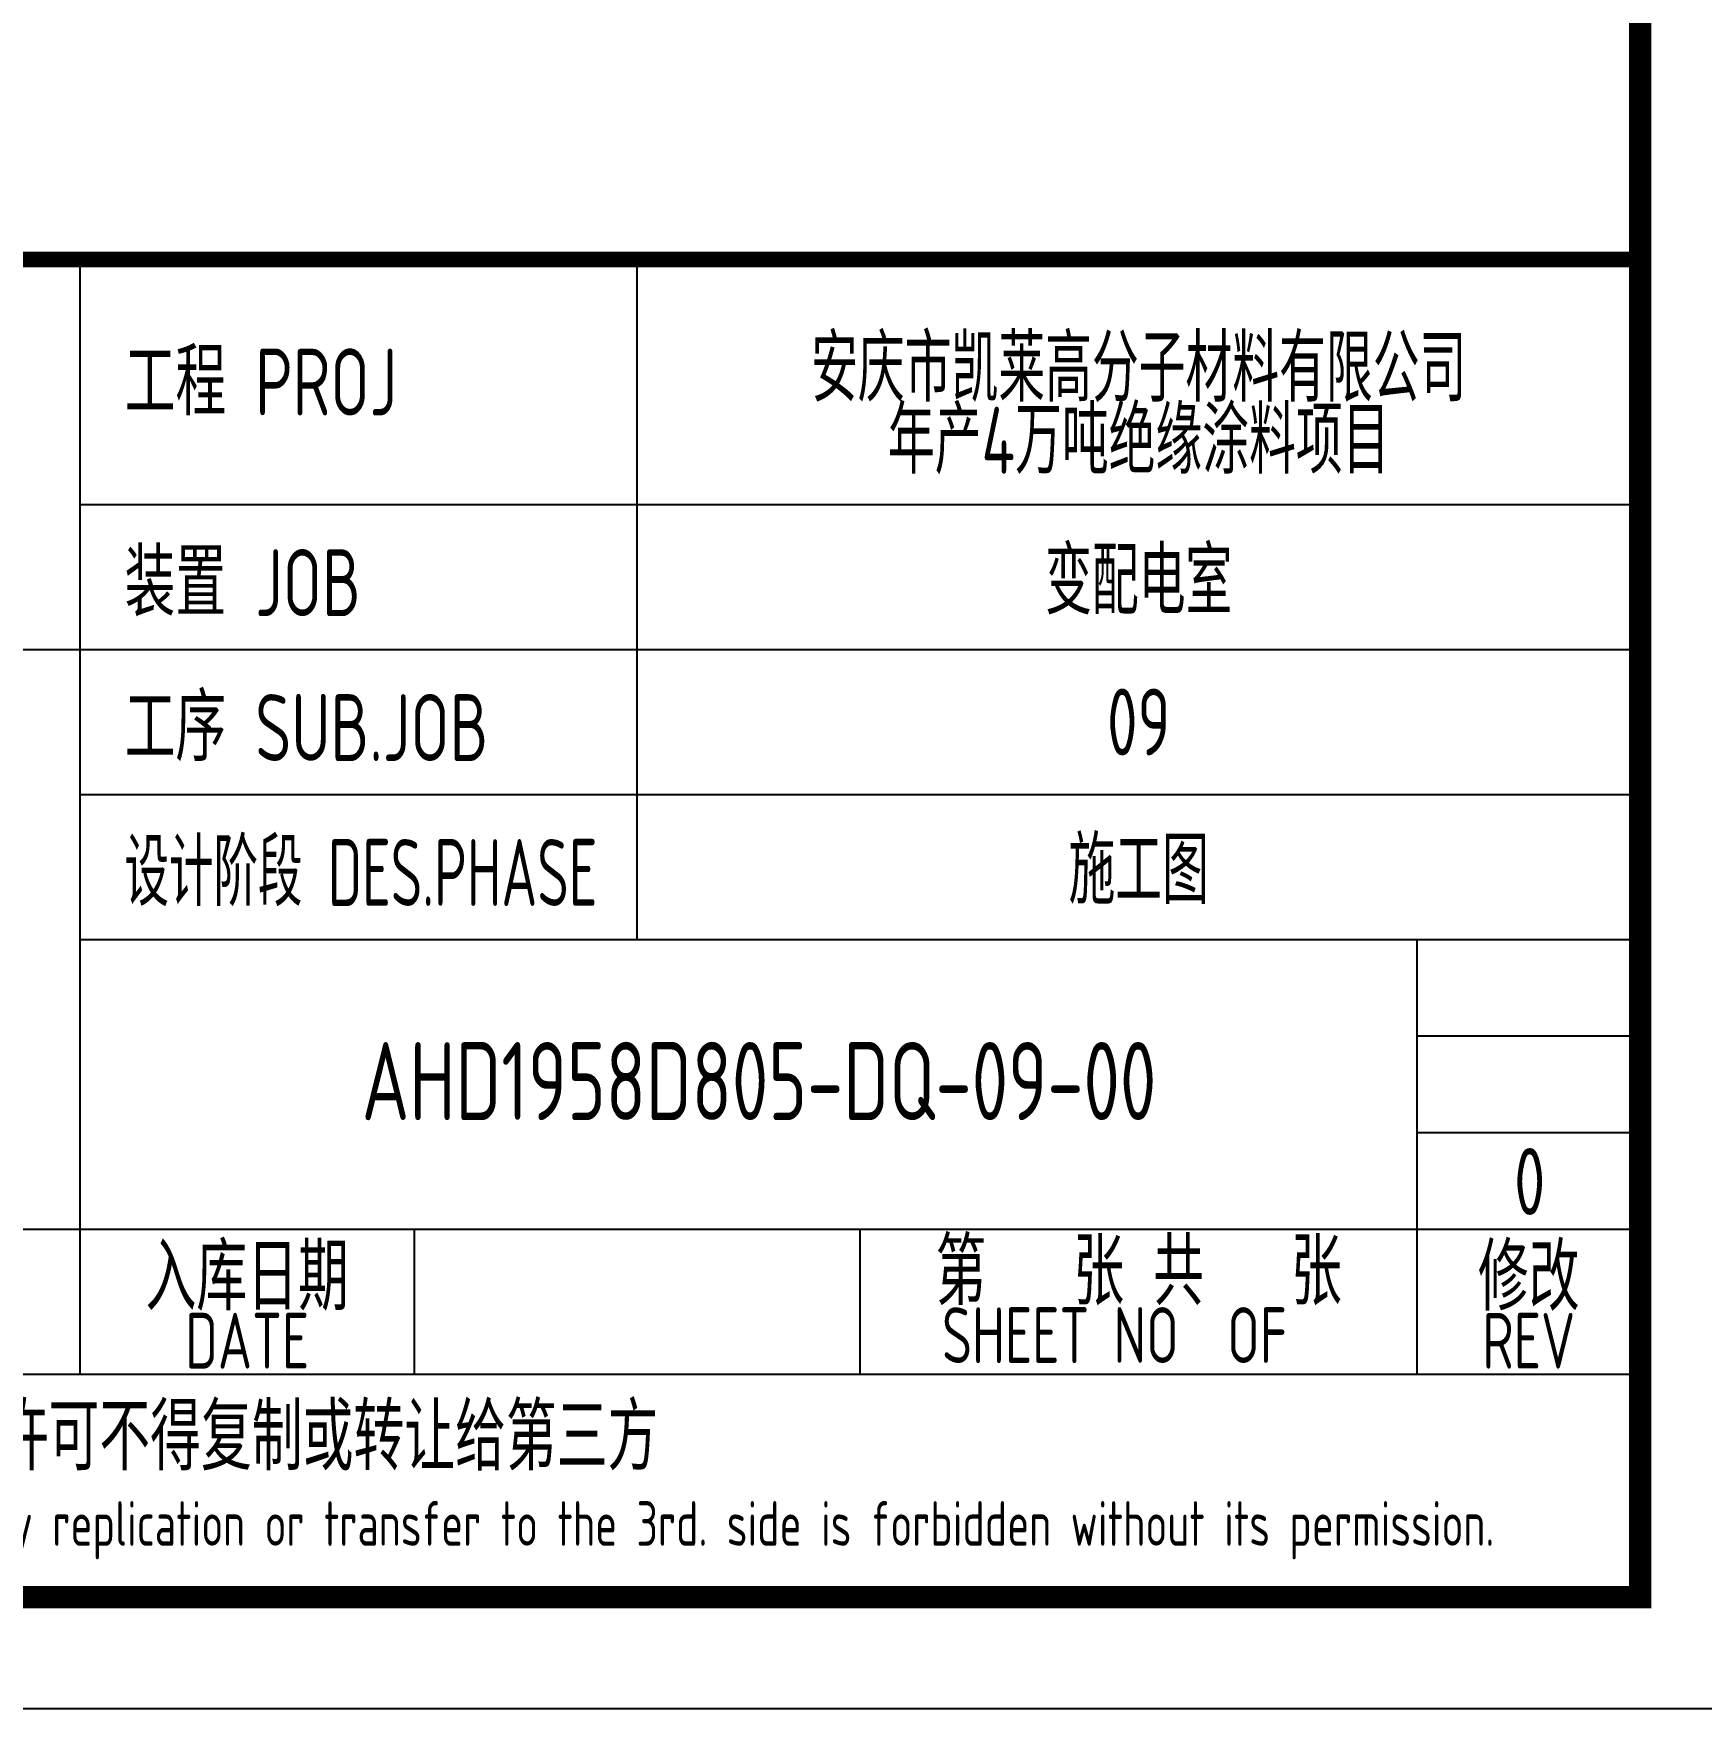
# Model space of a CAD drawing. Extents: x 5211311 to 5622788, y -441754 to -251897.
# Drawn here: x 5251601 to 5259085, y -289465 to -281952 of the extents above; entities that cross this region are included whole.
import ezdxf
from ezdxf.enums import TextEntityAlignment as Align

# ---------------------------------------------------------------- set-up
doc = ezdxf.new("R2010")
doc.units = 0
doc.header["$LTSCALE"] = 1000
doc.header["$MEASUREMENT"] = 0
doc.layers.get('0').update_dxf_attribs({"linetype": 'CONTINUOUS'})
doc.layers.add('AXIS', color=3, linetype='CONTINUOUS')
doc.layers.add('PUB_TITLE', color=4, linetype='CONTINUOUS')
doc.styles.add('AHD', font='sceie.shx', dxfattribs={"width": 0.7, "bigfont": 'sceic.shx'})
doc.styles.add('sceie', font='sceie.shx', dxfattribs={"width": 0.7, "bigfont": 'sceic.shx'})
doc.styles.add('TSSD_Rein', font='Tssdeng.shx', dxfattribs={"width": 0.7, "bigfont": 'hztxt.shx'})

msp = doc.modelspace()

# ---------------------------------------------------------------- linework, layer by layer
for p, q in [((5251810.1, -287964.7), (5251810.1, -282964.7)), ((5254310.1, -286014.7), (5254310.1, -282964.7)), ((5258810.1, -288964.7), (5258810.1, -282964.7)), ((5258810.1, -288964.7), (5258810.1, -282964.7)), ((5258810.1, -288964.7), (5258810.1, -282964.7)), ((5258810.1, -288964.7), (5258810.1, -282964.7)), ((5251810.1, -284064.7), (5258810.1, -284064.7)), ((5240810.1, -284714.7), (5258810.1, -284714.7)), ((5251810.1, -285364.7), (5258810.1, -285364.7)), ((5251810.1, -286014.7), (5258810.1, -286014.7)), ((5257810.1, -287964.7), (5257810.1, -286014.7)), ((5257810.1, -286448), (5258810.1, -286448)), ((5257810.1, -286881.4), (5258810.1, -286881.4)), ((5240810.1, -287314.7), (5258810.1, -287314.7)), ((5253310.1, -287964.7), (5253310.1, -287314.7)), ((5255310.1, -287964.7), (5255310.1, -287314.7)), ((5240810.1, -287964.7), (5258810.1, -287964.7)), ((5240810.1, -288964.7), (5258810.1, -288964.7)), ((5240810.1, -288964.7), (5258810.1, -288964.7)), ((5240810.1, -288964.7), (5258810.1, -288964.7)), ((5240810.1, -288964.7), (5258810.1, -288964.7))]:
    msp.add_line(p, q)
msp.add_lwpolyline([(5258810.1, -282964.7, 70, 70, 0), (5240810.1, -282964.7, 70, 70, 0), (5240810.1, -288964.7, 0, 0, 0)], format="xyseb")
at = {"layer": 'PUB_TITLE'}
msp.add_lwpolyline([(5238310.1, -289464.7), (5259310.1, -289464.7), (5259310.1, -259764.7), (5238310.1, -259764.7)], close=True, dxfattribs=at)
at = {"layer": 'PUB_TITLE', "const_width": 100}
msp.add_lwpolyline([(5240810.1, -288964.7), (5258810.1, -288964.7), (5258810.1, -260264.7), (5240810.1, -260264.7)], close=True, dxfattribs=at)

# ---------------------------------------------------------------- texts
at = {"style": 'AHD'}
for s, width, p in [('工程 PROJ', 0.8, (5252010.1, -283664.7)), ('工程 PROJ', 0.8, (5252010.1, -283664.7)), ('装置 JOB', 0.8, (5252010.1, -284564.7)), ('装置 JOB', 0.8, (5252010.1, -284564.7)), ('工序 SUB.JOB', 0.8, (5252010.1, -285214.7)), ('工序 SUB.JOB', 0.8, (5252010.1, -285214.7)), ('设计阶段 DES.PHASE', 0.7, (5252010.1, -285864.7)), ('设计阶段 DES.PHASE', 0.7, (5252010.1, -285864.7))]:
    msp.add_text(s, height=300, dxfattribs=dict(at, width=width)).set_placement(p)
at = {"style": 'AHD', "width": 0.8}
for s, height, p in [('入库日期', 300, (5252560.1, -287514.7)), ('入库日期', 300, (5252560.1, -287514.7)), ('第   张 共   张', 300, (5256560.1, -287489.7)), ('修改', 300, (5258310.1, -287514.7)), ('修改', 300, (5258310.1, -287514.7)), ('SHEET NO  OF  ', 250, (5256560.1, -287789.7)), ('SHEET NO  OF  ', 250, (5256560.1, -287789.7)), ('DATE', 250, (5252560.1, -287814.7)), ('DATE', 250, (5252560.1, -287814.7)), ('REV', 250, (5258310.1, -287814.7)), ('REV', 250, (5258310.1, -287814.7)), ('本文件专有权属安徽华东化工医药工程有限责任公司所有,未经许可不得复制或转让给第三方', 300, (5249810.1, -288264.7)), ('本文件专有权属安徽华东化工医药工程有限责任公司所有,未经许可不得复制或转让给第三方', 300, (5249810.1, -288264.7)), ('The proprietary right of this document belongs to Anhui Huadong Chemical And Medical Engineering  Co.,Ltd.  and any replication or transfer to the 3rd. side is forbidden without its permission. ', 200, (5249810.1, -288664.7)), ('The proprietary right of this document belongs to Anhui Huadong Chemical And Medical Engineering  Co.,Ltd.  and any replication or transfer to the 3rd. side is forbidden without its permission. ', 200, (5249810.1, -288664.7))]:
    msp.add_text(s, height=height, dxfattribs=at).set_placement(p, align=Align.MIDDLE)
at = {"width": 0.8}
for tag, text, height, style, p in [('AHD1958D805-DQ-09-00', '200320-02-040', 350, 'sceie', (5254856.4, -286650.1)), ('0', '0', 300, 'AHD', (5258314.2, -287100.8)), ('0', '0', 300, 'AHD', (5258314.2, -287100.8))]:
    msp.add_attdef(tag, text=text, height=height, dxfattribs=dict(at, style=style)).set_placement(p, align=Align.MIDDLE)
at = {"layer": 'AXIS', "style": 'TSSD_Rein', "width": 0.7}
for s, p in [('安庆市凯莱高分子材料有限公司', (5256560.1, -283437.1)), ('年产4万吨绝缘涂料项目', (5256560.1, -283760.2)), ('变配电室', (5256560.1, -284389.7)), ('09', (5256560.1, -285039.7)), ('施工图', (5256560.1, -285689.7))]:
    msp.add_text(s, height=300, dxfattribs=at).set_placement(p, align=Align.MIDDLE)

doc.saveas('drawing.dxf')
